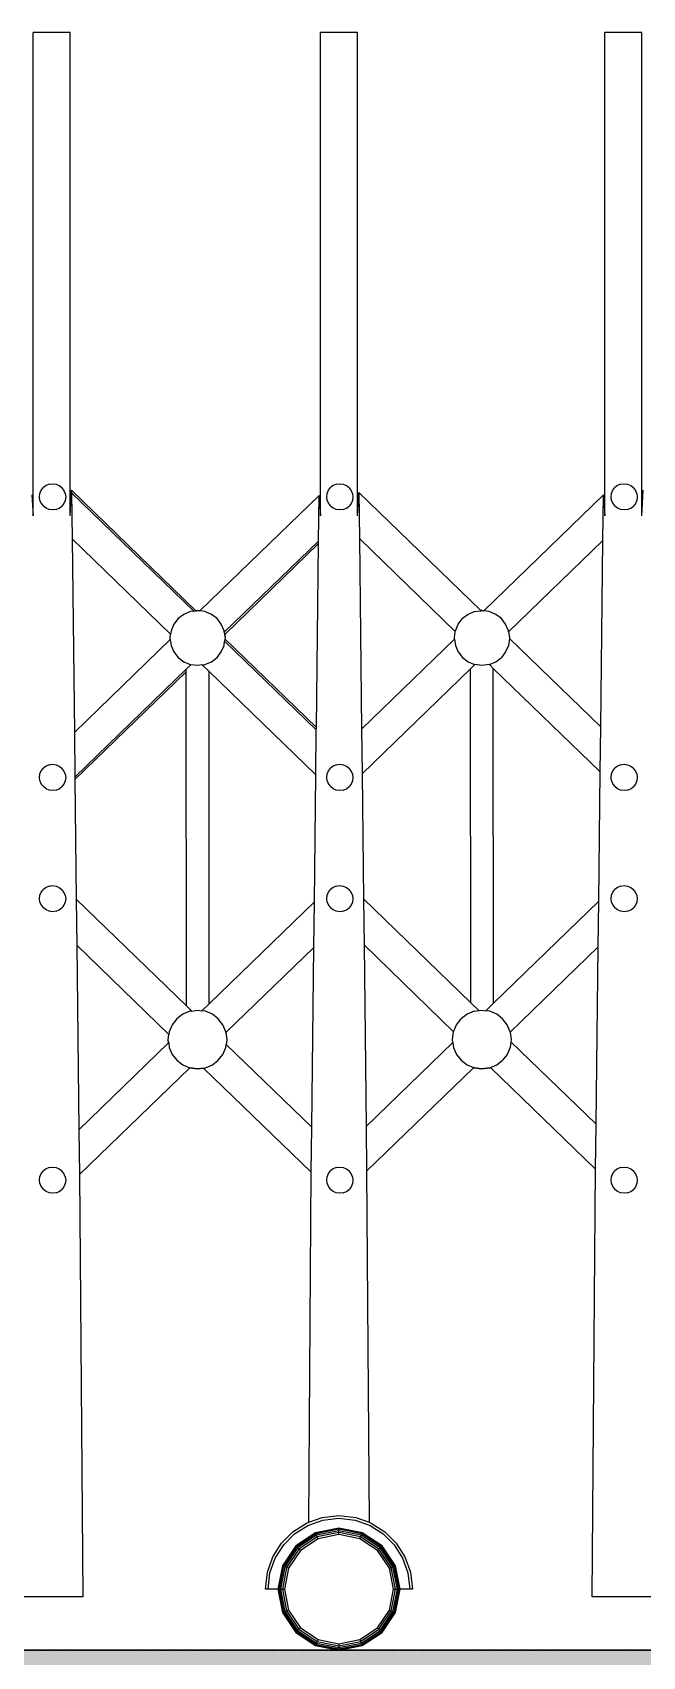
# Model space of a CAD drawing. Extents: x -202236 to 1002404, y -663931 to 1550022.
# Drawn here: x -61625 to -61065, y -351726 to -350237 of the extents above; entities that cross this region are included whole.
import ezdxf

# ---------------------------------------------------------------- set-up
doc = ezdxf.new("R2010")
doc.units = 0
doc.linetypes.add('DOTE', pattern=[2.42, 2, -0.2, 0.02, -0.2])
doc.layers.add('A-AXIS-DOTE', color=14, linetype='DOTE')
doc.layers.add('A-SFCE', color=30, linetype='Continuous')

msp = doc.modelspace()

# ---------------------------------------------------------------- hatches: boundary and pattern name
h = msp.add_hatch()
h.set_pattern_fill('混凝土', color=8, scale=15, angle=-21.69758, style=0, double=1)
h.set_pattern_definition([(50, (-68561.18, -351851.65), (107.589, -9.4128), [11.25, -123.75]), (355, (-68561.18, -351851.65), (-20.8127, 112.8288), [9, -99]), (100.4514, (-68552.21, -351852.44), (86.7764, 103.4159), [9.561, -105.1713]), (46.1842, (-68561.18, -351821.65), (160.0862, -24.8279), [16.875, -185.625]), (96.6356, (-68547.84, -351823.72), (140.1994, 146.1177), [14.3415, -157.757]), (351.1842, (-68561.18, -351821.65), (140.1993, 146.1178), [13.5, -148.5]), (21, (-68546.18, -351829.15), (89.53606, -60.39283), [11.25, -123.75]), (326, (-68546.18, -351829.15), (36.4973, 108.7725), [9, -99]), (71.4514, (-68538.72, -351834.18), (126.0334, 48.3796), [9.561, -105.1713]), (37.5, (-68561.177, -351851.65), (1.82398, 49.93408), [0, -97.8, 0, -100.5, 0, -99.375]), (7.5, (-68561.18, -351851.65), (39.46043, 59.16176), [0, -57.3, 0, -95.55, 0, -37.875]), (327.5, (-68594.627, -351851.65), (80.07337, -3.38323), [0, -37.5, 0, -117, 0, -155.25]), (317.5, (-68609.63, -351851.65), (87.47793, 15.01575), [0, -48.75, 0, -77.7, 0, -110.25])])
h.paths.add_polyline_path([(-55555.67, -351920.63), (-55555.67, -351720.63), (-70458.23, -351720.63), (-70458.23, -351920.63)])

# ---------------------------------------------------------------- linework, layer by layer
at = {"color": 250}
for p, q in [((-61589.81, -350237.03), (-61623.9, -350237.03)), ((-61623.9, -350680.35), (-61623.9, -350237.03)), ((-61589.81, -350680.35), (-61589.81, -350237.03)), ((-61326.44, -350237.03), (-61360.53, -350237.03)), ((-61360.53, -350680.35), (-61360.53, -350237.03)), ((-61326.44, -350680.35), (-61326.44, -350237.03)), ((-61065.7, -350237.03), (-61099.79, -350237.03)), ((-61099.79, -350680.35), (-61099.79, -350237.03)), ((-61065.7, -350680.35), (-61065.7, -350237.03)), ((-61616.44, -350656.84), (-61614.56, -350654.41)), ((-61612.12, -350652.53), (-61614.56, -350654.41)), ((-61609.25, -350651.31), (-61612.12, -350652.53)), ((-61609.25, -350651.31), (-61606.06, -350650.88)), ((-61606.06, -350650.88), (-61602.86, -350651.31)), ((-61602.86, -350651.31), (-61599.99, -350652.53)), ((-61599.99, -350652.53), (-61597.56, -350654.41)), ((-61595.67, -350656.84), (-61597.56, -350654.41)), ((-61353.07, -350656.84), (-61351.19, -350654.41)), ((-61348.75, -350652.53), (-61351.19, -350654.41)), ((-61345.88, -350651.31), (-61348.75, -350652.53)), ((-61345.88, -350651.31), (-61342.69, -350650.88)), ((-61342.69, -350650.88), (-61339.49, -350651.31)), ((-61339.49, -350651.31), (-61336.62, -350652.53)), ((-61336.62, -350652.53), (-61334.19, -350654.41)), ((-61332.3, -350656.84), (-61334.19, -350654.41)), ((-61092.33, -350656.84), (-61090.45, -350654.41)), ((-61088.02, -350652.53), (-61090.45, -350654.41)), ((-61085.14, -350651.31), (-61088.02, -350652.53)), ((-61085.14, -350651.31), (-61081.95, -350650.88)), ((-61081.95, -350650.88), (-61078.75, -350651.31)), ((-61078.75, -350651.31), (-61075.88, -350652.53)), ((-61075.88, -350652.53), (-61073.45, -350654.41)), ((-61071.57, -350656.84), (-61073.45, -350654.41)), ((-61625.14, -350661.12), (-61623.9, -350680.35)), ((-61618.08, -350662.91), (-61617.65, -350659.71)), ((-61617.65, -350666.1), (-61618.08, -350662.91)), ((-61617.65, -350659.71), (-61616.44, -350656.84)), ((-61617.65, -350666.1), (-61616.44, -350668.98)), ((-61616.44, -350668.98), (-61614.56, -350671.41)), ((-61595.67, -350668.98), (-61597.56, -350671.41)), ((-61594.46, -350659.71), (-61595.67, -350656.84)), ((-61594.46, -350666.1), (-61595.67, -350668.98)), ((-61594.46, -350659.71), (-61594.03, -350662.91)), ((-61594.03, -350662.91), (-61594.46, -350666.1)), ((-61589.81, -350680.35), (-61588.61, -350656.87)), ((-61588.61, -350656.87), (-61474.99, -350766.97)), ((-61588.61, -350656.87), (-61588.59, -350659.22)), ((-61588.59, -350659.22), (-61476.66, -350767.68)), ((-61588.59, -350659.22), (-61588.1, -350701.43)), ((-61470.63, -350767.05), (-61361.77, -350661.54)), ((-61362.25, -350703.41), (-61361.77, -350661.54)), ((-61361.77, -350661.54), (-61360.53, -350680.35)), ((-61354.71, -350662.91), (-61354.28, -350659.71)), ((-61354.28, -350666.1), (-61354.71, -350662.91)), ((-61354.28, -350659.71), (-61353.07, -350656.84)), ((-61354.28, -350666.1), (-61353.07, -350668.98)), ((-61353.07, -350668.98), (-61351.19, -350671.41)), ((-61332.3, -350668.98), (-61334.19, -350671.41)), ((-61331.09, -350659.71), (-61332.3, -350656.84)), ((-61331.09, -350666.1), (-61332.3, -350668.98)), ((-61331.09, -350659.71), (-61330.66, -350662.91)), ((-61330.66, -350662.91), (-61331.09, -350666.1)), ((-61326.44, -350680.35), (-61325.22, -350658.93)), ((-61325.22, -350658.93), (-61213.78, -350766.91)), ((-61325.22, -350658.93), (-61324.74, -350701.14)), ((-61210.27, -350767), (-61101.03, -350661.12)), ((-61101.51, -350702.99), (-61101.03, -350661.12)), ((-61101.03, -350661.12), (-61099.79, -350680.35)), ((-61093.97, -350662.91), (-61093.54, -350659.71)), ((-61093.54, -350666.1), (-61093.97, -350662.91)), ((-61093.54, -350659.71), (-61092.33, -350656.84)), ((-61093.54, -350666.1), (-61092.33, -350668.98)), ((-61092.33, -350668.98), (-61090.45, -350671.41)), ((-61071.57, -350668.98), (-61073.45, -350671.41)), ((-61070.35, -350659.71), (-61071.57, -350656.84)), ((-61070.35, -350666.1), (-61071.57, -350668.98)), ((-61070.35, -350659.71), (-61069.92, -350662.91)), ((-61069.92, -350662.91), (-61070.35, -350666.1)), ((-61065.7, -350680.35), (-61064.5, -350656.87)), ((-61612.12, -350673.29), (-61614.56, -350671.41)), ((-61609.25, -350674.5), (-61612.12, -350673.29)), ((-61606.06, -350674.93), (-61609.25, -350674.5)), ((-61602.86, -350674.5), (-61606.06, -350674.93)), ((-61602.86, -350674.5), (-61599.99, -350673.29)), ((-61599.99, -350673.29), (-61597.56, -350671.41)), ((-61348.75, -350673.29), (-61351.19, -350671.41)), ((-61345.88, -350674.5), (-61348.75, -350673.29)), ((-61342.69, -350674.93), (-61345.88, -350674.5)), ((-61339.49, -350674.5), (-61342.69, -350674.93)), ((-61339.49, -350674.5), (-61336.62, -350673.29)), ((-61336.62, -350673.29), (-61334.19, -350671.41)), ((-61088.02, -350673.29), (-61090.45, -350671.41)), ((-61085.14, -350674.5), (-61088.02, -350673.29)), ((-61081.95, -350674.93), (-61085.14, -350674.5)), ((-61078.75, -350674.5), (-61081.95, -350674.93)), ((-61078.75, -350674.5), (-61075.88, -350673.29)), ((-61075.88, -350673.29), (-61073.45, -350671.41)), ((-61497.91, -350788.83), (-61588.1, -350701.43)), ((-61588.1, -350701.43), (-61586.07, -350878.94)), ((-61362.25, -350703.41), (-61448.63, -350787.13)), ((-61362.28, -350705.76), (-61448.28, -350789.12)), ((-61364.21, -350874.31), (-61362.28, -350705.76)), ((-61362.28, -350705.76), (-61362.25, -350703.41)), ((-61236.83, -350786.32), (-61324.74, -350701.14)), ((-61324.74, -350701.14), (-61322.73, -350876.01)), ((-61101.51, -350702.99), (-61187.87, -350786.7)), ((-61103.47, -350873.8), (-61101.51, -350702.99)), ((-61490.95, -350774.59), (-61494.89, -350779.69)), ((-61485.84, -350770.65), (-61490.95, -350774.59)), ((-61479.82, -350768.1), (-61485.84, -350770.65)), ((-61476.66, -350767.68), (-61479.82, -350768.1)), ((-61476.66, -350767.68), (-61474.55, -350767.39)), ((-61474.99, -350766.97), (-61473.12, -350766.72)), ((-61474.55, -350767.39), (-61474.99, -350766.97)), ((-61474.55, -350767.39), (-61473.13, -350767.2)), ((-61473.13, -350767.2), (-61471.07, -350767.48)), ((-61473.12, -350766.72), (-61470.63, -350767.05)), ((-61471.07, -350767.48), (-61470.63, -350767.05)), ((-61466.43, -350768.1), (-61471.07, -350767.48)), ((-61460.41, -350770.65), (-61466.43, -350768.1)), ((-61455.3, -350774.59), (-61460.41, -350770.65)), ((-61451.36, -350779.69), (-61455.3, -350774.59)), ((-61234.15, -350779.69), (-61230.21, -350774.59)), ((-61225.11, -350770.65), (-61230.21, -350774.59)), ((-61219.09, -350768.1), (-61225.11, -350770.65)), ((-61219.09, -350768.1), (-61213.35, -350767.33)), ((-61213.78, -350766.91), (-61212.38, -350766.72)), ((-61213.78, -350766.91), (-61213.35, -350767.33)), ((-61213.35, -350767.33), (-61212.39, -350767.2)), ((-61212.39, -350767.2), (-61210.71, -350767.43)), ((-61212.38, -350766.72), (-61210.27, -350767)), ((-61210.71, -350767.43), (-61210.27, -350767)), ((-61205.69, -350768.1), (-61210.71, -350767.43)), ((-61199.67, -350770.65), (-61205.69, -350768.1)), ((-61194.57, -350774.59), (-61199.67, -350770.65)), ((-61190.62, -350779.69), (-61194.57, -350774.59)), ((-61498.33, -350791.93), (-61497.91, -350788.83)), ((-61498.3, -350792.13), (-61497.86, -350788.87)), ((-61497.86, -350788.87), (-61497.91, -350788.83)), ((-61497.44, -350785.71), (-61497.86, -350788.87)), ((-61494.89, -350779.69), (-61497.44, -350785.71)), ((-61448.82, -350785.71), (-61451.36, -350779.69)), ((-61448.63, -350787.13), (-61448.82, -350785.71)), ((-61448.63, -350787.13), (-61448.35, -350789.19)), ((-61448.35, -350789.19), (-61448.28, -350789.12)), ((-61448.35, -350789.19), (-61447.94, -350792.21)), ((-61448.28, -350789.12), (-61447.91, -350791.93)), ((-61237.59, -350791.93), (-61236.83, -350786.32)), ((-61237.56, -350792.13), (-61236.78, -350786.36)), ((-61236.78, -350786.36), (-61236.83, -350786.32)), ((-61236.78, -350786.36), (-61236.7, -350785.71)), ((-61236.7, -350785.71), (-61234.15, -350779.69)), ((-61188.08, -350785.71), (-61190.62, -350779.69)), ((-61187.94, -350786.76), (-61188.08, -350785.71)), ((-61187.87, -350786.7), (-61187.94, -350786.76)), ((-61187.94, -350786.76), (-61187.21, -350792.21)), ((-61187.87, -350786.7), (-61187.17, -350791.93)), ((-61586.07, -350878.94), (-61498.16, -350793.74)), ((-61498.34, -350792.41), (-61498.3, -350792.13)), ((-61498.16, -350793.74), (-61498.34, -350792.41)), ((-61498.3, -350792.13), (-61498.33, -350791.93)), ((-61498.16, -350793.74), (-61497.44, -350799.11)), ((-61497.44, -350799.11), (-61494.89, -350805.13)), ((-61451.36, -350805.13), (-61448.82, -350799.11)), ((-61448.82, -350799.11), (-61448.29, -350795.17)), ((-61448.01, -350793.11), (-61448.29, -350795.17)), ((-61448.29, -350795.17), (-61364.24, -350876.61)), ((-61447.92, -350792.41), (-61448.01, -350793.11)), ((-61448.01, -350793.11), (-61364.21, -350874.31)), ((-61447.91, -350791.93), (-61447.94, -350792.21)), ((-61447.94, -350792.21), (-61447.92, -350792.41)), ((-61322.73, -350876.01), (-61237.47, -350793.37)), ((-61237.6, -350792.41), (-61237.56, -350792.13)), ((-61237.47, -350793.37), (-61237.6, -350792.41)), ((-61237.56, -350792.13), (-61237.59, -350791.93)), ((-61237.47, -350793.37), (-61236.7, -350799.11)), ((-61236.7, -350799.11), (-61234.15, -350805.13)), ((-61188.08, -350799.11), (-61190.62, -350805.13)), ((-61187.21, -350792.66), (-61188.08, -350799.11)), ((-61187.17, -350791.93), (-61187.21, -350792.21)), ((-61187.21, -350792.21), (-61187.18, -350792.41)), ((-61187.18, -350792.41), (-61187.21, -350792.66)), ((-61187.21, -350792.66), (-61103.47, -350873.8)), ((-61494.89, -350805.13), (-61490.95, -350810.23)), ((-61490.95, -350810.23), (-61485.84, -350814.18)), ((-61485.84, -350814.18), (-61479.82, -350816.72)), ((-61479.24, -350816.8), (-61483.47, -350820.9)), ((-61479.82, -350816.72), (-61479.24, -350816.8)), ((-61473.13, -350817.62), (-61479.24, -350816.8)), ((-61468.8, -350817.04), (-61473.13, -350817.62)), ((-61468.8, -350817.04), (-61466.43, -350816.72)), ((-61462.64, -350823), (-61468.8, -350817.04)), ((-61466.43, -350816.72), (-61460.41, -350814.18)), ((-61460.41, -350814.18), (-61455.3, -350810.23)), ((-61455.3, -350810.23), (-61451.36, -350805.13)), ((-61234.15, -350805.13), (-61230.21, -350810.23)), ((-61230.21, -350810.23), (-61225.11, -350814.18)), ((-61225.11, -350814.18), (-61219.09, -350816.72)), ((-61218.87, -350816.75), (-61222.73, -350820.49)), ((-61219.09, -350816.72), (-61218.87, -350816.75)), ((-61212.39, -350817.62), (-61218.87, -350816.75)), ((-61205.69, -350816.72), (-61212.39, -350817.62)), ((-61205.69, -350816.72), (-61205.53, -350816.65)), ((-61205.53, -350816.65), (-61199.67, -350814.18)), ((-61201.91, -350820.16), (-61205.53, -350816.65)), ((-61199.67, -350814.18), (-61194.57, -350810.23)), ((-61190.62, -350805.13), (-61194.57, -350810.23)), ((-61483.47, -350820.9), (-61585.6, -350919.89)), ((-61483.47, -350823.23), (-61585.57, -350922.2)), ((-61483.47, -350823.23), (-61483.47, -350820.9)), ((-61483.37, -351129.65), (-61483.47, -350823.23)), ((-61462.55, -351127.71), (-61462.64, -350823)), ((-61364.71, -350917.9), (-61462.64, -350823)), ((-61222.73, -350820.49), (-61322.26, -350916.96)), ((-61222.64, -351126.81), (-61222.73, -350820.49)), ((-61103.94, -350915.09), (-61201.91, -350820.16)), ((-61201.81, -351127.29), (-61201.91, -350820.16)), ((-61586.07, -350878.94), (-61585.6, -350919.89)), ((-61364.71, -350917.9), (-61364.24, -350876.61)), ((-61364.24, -350876.61), (-61364.21, -350874.31)), ((-61322.73, -350876.01), (-61322.26, -350916.96)), ((-61103.94, -350915.09), (-61103.47, -350873.8)), ((-61609.25, -350908.57), (-61612.12, -350909.78)), ((-61609.25, -350908.57), (-61606.06, -350908.14)), ((-61606.06, -350908.14), (-61602.86, -350908.57)), ((-61602.86, -350908.57), (-61599.99, -350909.78)), ((-61345.88, -350908.57), (-61348.75, -350909.78)), ((-61345.88, -350908.57), (-61342.69, -350908.14)), ((-61342.69, -350908.14), (-61339.49, -350908.57)), ((-61339.49, -350908.57), (-61336.62, -350909.78)), ((-61085.14, -350908.57), (-61088.02, -350909.78)), ((-61085.14, -350908.57), (-61081.95, -350908.14)), ((-61081.95, -350908.14), (-61078.75, -350908.57)), ((-61078.75, -350908.57), (-61075.88, -350909.78)), ((-61618.08, -350920.16), (-61617.65, -350916.97)), ((-61617.65, -350923.36), (-61618.08, -350920.16)), ((-61617.65, -350916.97), (-61616.44, -350914.09)), ((-61617.65, -350923.36), (-61616.44, -350926.23)), ((-61616.44, -350914.09), (-61614.56, -350911.66)), ((-61612.12, -350909.78), (-61614.56, -350911.66)), ((-61599.99, -350909.78), (-61597.56, -350911.66)), ((-61595.67, -350914.09), (-61597.56, -350911.66)), ((-61594.46, -350916.97), (-61595.67, -350914.09)), ((-61594.46, -350923.36), (-61595.67, -350926.23)), ((-61594.46, -350916.97), (-61594.03, -350920.16)), ((-61594.03, -350920.16), (-61594.46, -350923.36)), ((-61585.6, -350919.89), (-61585.57, -350922.2)), ((-61585.57, -350922.2), (-61584.31, -351031.84)), ((-61366.04, -351034.17), (-61364.71, -350917.9)), ((-61354.71, -350920.16), (-61354.28, -350916.97)), ((-61354.28, -350923.36), (-61354.71, -350920.16)), ((-61354.28, -350916.97), (-61353.07, -350914.09)), ((-61354.28, -350923.36), (-61353.07, -350926.23)), ((-61353.07, -350914.09), (-61351.19, -350911.66)), ((-61348.75, -350909.78), (-61351.19, -350911.66)), ((-61336.62, -350909.78), (-61334.19, -350911.66)), ((-61332.3, -350914.09), (-61334.19, -350911.66)), ((-61331.09, -350916.97), (-61332.3, -350914.09)), ((-61331.09, -350923.36), (-61332.3, -350926.23)), ((-61331.09, -350916.97), (-61330.66, -350920.16)), ((-61330.66, -350920.16), (-61331.09, -350923.36)), ((-61322.26, -350916.96), (-61320.95, -351031.55)), ((-61105.3, -351033.75), (-61103.94, -350915.09)), ((-61093.97, -350920.16), (-61093.54, -350916.97)), ((-61093.54, -350923.36), (-61093.97, -350920.16)), ((-61093.54, -350916.97), (-61092.33, -350914.09)), ((-61093.54, -350923.36), (-61092.33, -350926.23)), ((-61092.33, -350914.09), (-61090.45, -350911.66)), ((-61088.02, -350909.78), (-61090.45, -350911.66)), ((-61075.88, -350909.78), (-61073.45, -350911.66)), ((-61071.57, -350914.09), (-61073.45, -350911.66)), ((-61070.35, -350916.97), (-61071.57, -350914.09)), ((-61070.35, -350923.36), (-61071.57, -350926.23)), ((-61070.35, -350916.97), (-61069.92, -350920.16)), ((-61069.92, -350920.16), (-61070.35, -350923.36)), ((-61616.44, -350926.23), (-61614.56, -350928.66)), ((-61612.12, -350930.54), (-61614.56, -350928.66)), ((-61609.25, -350931.76), (-61612.12, -350930.54)), ((-61606.06, -350932.19), (-61609.25, -350931.76)), ((-61602.86, -350931.76), (-61606.06, -350932.19)), ((-61602.86, -350931.76), (-61599.99, -350930.54)), ((-61599.99, -350930.54), (-61597.56, -350928.66)), ((-61595.67, -350926.23), (-61597.56, -350928.66)), ((-61353.07, -350926.23), (-61351.19, -350928.66)), ((-61348.75, -350930.54), (-61351.19, -350928.66)), ((-61345.88, -350931.76), (-61348.75, -350930.54)), ((-61342.69, -350932.19), (-61345.88, -350931.76)), ((-61339.49, -350931.76), (-61342.69, -350932.19)), ((-61339.49, -350931.76), (-61336.62, -350930.54)), ((-61336.62, -350930.54), (-61334.19, -350928.66)), ((-61332.3, -350926.23), (-61334.19, -350928.66)), ((-61092.33, -350926.23), (-61090.45, -350928.66)), ((-61088.02, -350930.54), (-61090.45, -350928.66)), ((-61085.14, -350931.76), (-61088.02, -350930.54)), ((-61081.95, -350932.19), (-61085.14, -350931.76)), ((-61078.75, -350931.76), (-61081.95, -350932.19)), ((-61078.75, -350931.76), (-61075.88, -350930.54)), ((-61075.88, -350930.54), (-61073.45, -350928.66)), ((-61071.57, -350926.23), (-61073.45, -350928.66)), ((-61617.65, -351028.2), (-61616.44, -351025.33)), ((-61616.44, -351025.33), (-61614.56, -351022.89)), ((-61612.12, -351021.01), (-61614.56, -351022.89)), ((-61609.25, -351019.8), (-61612.12, -351021.01)), ((-61609.25, -351019.8), (-61606.06, -351019.37)), ((-61606.06, -351019.37), (-61602.86, -351019.8)), ((-61602.86, -351019.8), (-61599.99, -351021.01)), ((-61599.99, -351021.01), (-61597.56, -351022.89)), ((-61595.67, -351025.33), (-61597.56, -351022.89)), ((-61594.46, -351028.2), (-61595.67, -351025.33)), ((-61354.28, -351028.2), (-61353.07, -351025.33)), ((-61353.07, -351025.33), (-61351.19, -351022.89)), ((-61348.75, -351021.01), (-61351.19, -351022.89)), ((-61345.88, -351019.8), (-61348.75, -351021.01)), ((-61345.88, -351019.8), (-61342.69, -351019.37)), ((-61342.69, -351019.37), (-61339.49, -351019.8)), ((-61339.49, -351019.8), (-61336.62, -351021.01)), ((-61336.62, -351021.01), (-61334.19, -351022.89)), ((-61332.3, -351025.33), (-61334.19, -351022.89)), ((-61331.09, -351028.2), (-61332.3, -351025.33)), ((-61093.54, -351028.2), (-61092.33, -351025.33)), ((-61092.33, -351025.33), (-61090.45, -351022.89)), ((-61088.02, -351021.01), (-61090.45, -351022.89)), ((-61085.14, -351019.8), (-61088.02, -351021.01)), ((-61085.14, -351019.8), (-61081.95, -351019.37)), ((-61081.95, -351019.37), (-61078.75, -351019.8)), ((-61078.75, -351019.8), (-61075.88, -351021.01)), ((-61075.88, -351021.01), (-61073.45, -351022.89)), ((-61071.57, -351025.33), (-61073.45, -351022.89)), ((-61070.35, -351028.2), (-61071.57, -351025.33)), ((-61618.08, -351031.39), (-61617.65, -351028.2)), ((-61617.65, -351034.59), (-61618.08, -351031.39)), ((-61617.65, -351034.59), (-61616.44, -351037.46)), ((-61616.44, -351037.46), (-61614.56, -351039.89)), ((-61612.12, -351041.78), (-61614.56, -351039.89)), ((-61609.25, -351042.99), (-61612.12, -351041.78)), ((-61602.86, -351042.99), (-61599.99, -351041.78)), ((-61599.99, -351041.78), (-61597.56, -351039.89)), ((-61595.67, -351037.46), (-61597.56, -351039.89)), ((-61594.46, -351034.59), (-61595.67, -351037.46)), ((-61594.46, -351028.2), (-61594.03, -351031.39)), ((-61594.03, -351031.39), (-61594.46, -351034.59)), ((-61584.31, -351031.84), (-61483.37, -351129.65)), ((-61584.31, -351031.84), (-61583.83, -351074.05)), ((-61462.55, -351127.71), (-61366.04, -351034.17)), ((-61366.52, -351076.04), (-61366.04, -351034.17)), ((-61354.71, -351031.39), (-61354.28, -351028.2)), ((-61354.28, -351034.59), (-61354.71, -351031.39)), ((-61354.28, -351034.59), (-61353.07, -351037.46)), ((-61353.07, -351037.46), (-61351.19, -351039.89)), ((-61348.75, -351041.78), (-61351.19, -351039.89)), ((-61345.88, -351042.99), (-61348.75, -351041.78)), ((-61339.49, -351042.99), (-61336.62, -351041.78)), ((-61336.62, -351041.78), (-61334.19, -351039.89)), ((-61332.3, -351037.46), (-61334.19, -351039.89)), ((-61331.09, -351034.59), (-61332.3, -351037.46)), ((-61331.09, -351028.2), (-61330.66, -351031.39)), ((-61330.66, -351031.39), (-61331.09, -351034.59)), ((-61320.95, -351031.55), (-61222.64, -351126.81)), ((-61320.95, -351031.55), (-61320.46, -351073.76)), ((-61201.81, -351127.29), (-61105.3, -351033.75)), ((-61105.78, -351075.62), (-61105.3, -351033.75)), ((-61093.97, -351031.39), (-61093.54, -351028.2)), ((-61093.54, -351034.59), (-61093.97, -351031.39)), ((-61093.54, -351034.59), (-61092.33, -351037.46)), ((-61092.33, -351037.46), (-61090.45, -351039.89)), ((-61088.02, -351041.78), (-61090.45, -351039.89)), ((-61085.14, -351042.99), (-61088.02, -351041.78)), ((-61078.75, -351042.99), (-61075.88, -351041.78)), ((-61075.88, -351041.78), (-61073.45, -351039.89)), ((-61071.57, -351037.46), (-61073.45, -351039.89)), ((-61070.35, -351034.59), (-61071.57, -351037.46)), ((-61070.35, -351028.2), (-61069.92, -351031.39)), ((-61069.92, -351031.39), (-61070.35, -351034.59)), ((-61606.06, -351043.42), (-61609.25, -351042.99)), ((-61602.86, -351042.99), (-61606.06, -351043.42)), ((-61342.69, -351043.42), (-61345.88, -351042.99)), ((-61339.49, -351042.99), (-61342.69, -351043.42)), ((-61081.95, -351043.42), (-61085.14, -351042.99)), ((-61078.75, -351042.99), (-61081.95, -351043.42)), ((-61499.39, -351155.88), (-61583.83, -351074.05)), ((-61583.83, -351074.05), (-61581.89, -351243.38)), ((-61366.52, -351076.04), (-61447.09, -351154.13)), ((-61368.42, -351241.05), (-61366.52, -351076.04)), ((-61238.29, -351153.38), (-61320.46, -351073.76)), ((-61320.46, -351073.76), (-61318.55, -351240.45)), ((-61105.78, -351075.62), (-61186.4, -351153.76)), ((-61107.65, -351238.24), (-61105.78, -351075.62)), ((-61483.37, -351129.65), (-61478.45, -351134.42)), ((-61469.27, -351134.22), (-61462.55, -351127.71)), ((-61222.64, -351126.81), (-61215.14, -351134.08)), ((-61201.81, -351127.29), (-61208.91, -351134.17)), ((-61496.35, -351147.04), (-61499.07, -351153.46)), ((-61492.14, -351141.59), (-61496.35, -351147.04)), ((-61486.7, -351137.38), (-61492.14, -351141.59)), ((-61480.27, -351134.67), (-61486.7, -351137.38)), ((-61478.45, -351134.42), (-61480.27, -351134.67)), ((-61478.45, -351134.42), (-61473.12, -351133.71)), ((-61473.12, -351133.71), (-61469.27, -351134.22)), ((-61465.98, -351134.67), (-61469.27, -351134.22)), ((-61459.55, -351137.38), (-61465.98, -351134.67)), ((-61454.1, -351141.59), (-61459.55, -351137.38)), ((-61449.9, -351147.04), (-61454.1, -351141.59)), ((-61447.18, -351153.46), (-61449.9, -351147.04)), ((-61238.29, -351153.38), (-61235.61, -351147.04)), ((-61235.61, -351147.04), (-61231.41, -351141.59)), ((-61225.96, -351137.38), (-61231.41, -351141.59)), ((-61219.53, -351134.67), (-61225.96, -351137.38)), ((-61219.53, -351134.67), (-61215.14, -351134.08)), ((-61215.14, -351134.08), (-61212.39, -351133.71)), ((-61212.39, -351133.71), (-61208.91, -351134.17)), ((-61205.24, -351134.67), (-61208.91, -351134.17)), ((-61198.81, -351137.38), (-61205.24, -351134.67)), ((-61193.37, -351141.59), (-61198.81, -351137.38)), ((-61189.16, -351147.04), (-61193.37, -351141.59)), ((-61186.44, -351153.46), (-61189.16, -351147.04)), ((-61500.03, -351160.61), (-61499.39, -351155.88)), ((-61500.01, -351160.77), (-61500.03, -351160.61)), ((-61500.03, -351160.92), (-61500.01, -351160.77)), ((-61499.66, -351163.67), (-61500.03, -351160.92)), ((-61499.62, -351163.64), (-61500.01, -351160.77)), ((-61499.07, -351153.46), (-61499.39, -351155.88)), ((-61447.09, -351154.13), (-61447.18, -351153.46)), ((-61447.09, -351154.13), (-61446.22, -351160.61)), ((-61446.24, -351160.77), (-61446.82, -351165.08)), ((-61446.22, -351160.92), (-61446.78, -351165.11)), ((-61446.22, -351160.61), (-61446.24, -351160.77)), ((-61446.24, -351160.77), (-61446.22, -351160.92)), ((-61239.29, -351160.61), (-61238.33, -351153.46)), ((-61239.27, -351160.77), (-61239.29, -351160.61)), ((-61239.29, -351160.92), (-61239.27, -351160.77)), ((-61238.97, -351163.31), (-61239.29, -351160.92)), ((-61238.93, -351163.27), (-61239.27, -351160.77)), ((-61238.33, -351153.46), (-61238.29, -351153.38)), ((-61186.4, -351153.76), (-61186.44, -351153.46)), ((-61186.4, -351153.76), (-61185.48, -351160.61)), ((-61185.5, -351160.77), (-61185.74, -351162.56)), ((-61185.48, -351160.92), (-61185.71, -351162.6)), ((-61185.48, -351160.61), (-61185.5, -351160.77)), ((-61185.5, -351160.77), (-61185.48, -351160.92)), ((-61581.89, -351243.38), (-61499.66, -351163.67)), ((-61499.66, -351163.67), (-61499.62, -351163.64)), ((-61499.62, -351163.64), (-61499.07, -351167.76)), ((-61499.07, -351167.76), (-61496.35, -351174.18)), ((-61496.35, -351174.18), (-61492.14, -351179.63)), ((-61454.1, -351179.63), (-61449.9, -351174.18)), ((-61449.9, -351174.18), (-61447.18, -351167.76)), ((-61447.18, -351167.76), (-61446.82, -351165.08)), ((-61446.82, -351165.08), (-61446.78, -351165.11)), ((-61446.78, -351165.11), (-61368.42, -351241.05)), ((-61318.55, -351240.45), (-61238.97, -351163.31)), ((-61238.97, -351163.31), (-61238.93, -351163.27)), ((-61238.93, -351163.27), (-61238.33, -351167.76)), ((-61238.33, -351167.76), (-61235.61, -351174.18)), ((-61235.61, -351174.18), (-61231.41, -351179.63)), ((-61189.16, -351174.18), (-61193.37, -351179.63)), ((-61186.44, -351167.76), (-61189.16, -351174.18)), ((-61185.74, -351162.56), (-61186.44, -351167.76)), ((-61185.74, -351162.56), (-61185.71, -351162.6)), ((-61185.71, -351162.6), (-61107.65, -351238.24)), ((-61480.68, -351186.69), (-61581.42, -351284.33)), ((-61492.14, -351179.63), (-61486.7, -351183.84)), ((-61486.7, -351183.84), (-61480.46, -351186.47)), ((-61480.46, -351186.47), (-61480.68, -351186.69)), ((-61480.27, -351186.86), (-61480.68, -351186.69)), ((-61480.27, -351186.55), (-61480.46, -351186.47)), ((-61473.12, -351187.52), (-61480.27, -351186.55)), ((-61473.12, -351187.82), (-61480.27, -351186.86)), ((-61467.52, -351186.76), (-61473.12, -351187.52)), ((-61467.24, -351187.03), (-61473.12, -351187.82)), ((-61467.52, -351186.76), (-61465.98, -351186.55)), ((-61467.24, -351187.03), (-61467.52, -351186.76)), ((-61368.89, -351282.33), (-61467.24, -351187.03)), ((-61465.98, -351186.55), (-61459.55, -351183.84)), ((-61459.55, -351183.84), (-61454.1, -351179.63)), ((-61220.24, -351186.56), (-61318.08, -351281.4)), ((-61231.41, -351179.63), (-61225.96, -351183.84)), ((-61225.96, -351183.84), (-61220.02, -351186.35)), ((-61220.02, -351186.35), (-61220.24, -351186.56)), ((-61219.53, -351186.86), (-61220.24, -351186.56)), ((-61219.53, -351186.55), (-61220.02, -351186.35)), ((-61212.39, -351187.52), (-61219.53, -351186.55)), ((-61212.39, -351187.82), (-61219.53, -351186.86)), ((-61205.24, -351186.55), (-61212.39, -351187.52)), ((-61205.24, -351186.86), (-61212.39, -351187.82)), ((-61205.24, -351186.55), (-61204.42, -351186.21)), ((-61205.24, -351186.86), (-61204.2, -351186.42)), ((-61204.42, -351186.21), (-61198.81, -351183.84)), ((-61204.2, -351186.42), (-61204.42, -351186.21)), ((-61108.12, -351279.52), (-61204.2, -351186.42)), ((-61198.81, -351183.84), (-61193.37, -351179.63)), ((-61581.89, -351243.38), (-61581.42, -351284.33)), ((-61368.89, -351282.33), (-61368.42, -351241.05)), ((-61318.55, -351240.45), (-61318.08, -351281.4)), ((-61108.12, -351279.52), (-61107.65, -351238.24)), ((-61616.44, -351283.48), (-61614.56, -351281.05)), ((-61612.12, -351279.17), (-61614.56, -351281.05)), ((-61609.25, -351277.95), (-61612.12, -351279.17)), ((-61609.25, -351277.95), (-61606.06, -351277.52)), ((-61606.06, -351277.52), (-61602.86, -351277.95)), ((-61602.86, -351277.95), (-61599.99, -351279.17)), ((-61599.99, -351279.17), (-61597.56, -351281.05)), ((-61595.67, -351283.48), (-61597.56, -351281.05)), ((-61353.07, -351283.48), (-61351.19, -351281.05)), ((-61348.75, -351279.17), (-61351.19, -351281.05)), ((-61345.88, -351277.95), (-61348.75, -351279.17)), ((-61345.88, -351277.95), (-61342.69, -351277.52)), ((-61342.69, -351277.52), (-61339.49, -351277.95)), ((-61339.49, -351277.95), (-61336.62, -351279.17)), ((-61336.62, -351279.17), (-61334.19, -351281.05)), ((-61332.3, -351283.48), (-61334.19, -351281.05)), ((-61111.15, -351671.58), (-61108.12, -351279.52)), ((-61092.33, -351283.48), (-61090.45, -351281.05)), ((-61088.02, -351279.17), (-61090.45, -351281.05)), ((-61085.14, -351277.95), (-61088.02, -351279.17)), ((-61085.14, -351277.95), (-61081.95, -351277.52)), ((-61081.95, -351277.52), (-61078.75, -351277.95)), ((-61078.75, -351277.95), (-61075.88, -351279.17)), ((-61075.88, -351279.17), (-61073.45, -351281.05)), ((-61071.57, -351283.48), (-61073.45, -351281.05)), ((-61618.08, -351289.55), (-61617.65, -351286.35)), ((-61617.65, -351292.74), (-61618.08, -351289.55)), ((-61617.65, -351286.35), (-61616.44, -351283.48)), ((-61617.65, -351292.74), (-61616.44, -351295.62)), ((-61616.44, -351295.62), (-61614.56, -351298.05)), ((-61595.67, -351295.62), (-61597.56, -351298.05)), ((-61594.46, -351286.35), (-61595.67, -351283.48)), ((-61594.46, -351292.74), (-61595.67, -351295.62)), ((-61594.46, -351286.35), (-61594.03, -351289.55)), ((-61594.03, -351289.55), (-61594.46, -351292.74)), ((-61581.42, -351284.33), (-61578.44, -351671.58)), ((-61371.11, -351603.33), (-61368.89, -351282.33)), ((-61354.71, -351289.55), (-61354.28, -351286.35)), ((-61354.28, -351292.74), (-61354.71, -351289.55)), ((-61354.28, -351286.35), (-61353.07, -351283.48)), ((-61354.28, -351292.74), (-61353.07, -351295.62)), ((-61353.07, -351295.62), (-61351.19, -351298.05)), ((-61332.3, -351295.62), (-61334.19, -351298.05)), ((-61331.09, -351286.35), (-61332.3, -351283.48)), ((-61331.09, -351292.74), (-61332.3, -351295.62)), ((-61331.09, -351286.35), (-61330.66, -351289.55)), ((-61330.66, -351289.55), (-61331.09, -351292.74)), ((-61318.08, -351281.4), (-61315.85, -351603.33)), ((-61093.97, -351289.55), (-61093.54, -351286.35)), ((-61093.54, -351292.74), (-61093.97, -351289.55)), ((-61093.54, -351286.35), (-61092.33, -351283.48)), ((-61093.54, -351292.74), (-61092.33, -351295.62)), ((-61092.33, -351295.62), (-61090.45, -351298.05)), ((-61071.57, -351295.62), (-61073.45, -351298.05)), ((-61070.35, -351286.35), (-61071.57, -351283.48)), ((-61070.35, -351292.74), (-61071.57, -351295.62)), ((-61070.35, -351286.35), (-61069.92, -351289.55)), ((-61069.92, -351289.55), (-61070.35, -351292.74)), ((-61612.12, -351299.93), (-61614.56, -351298.05)), ((-61609.25, -351301.14), (-61612.12, -351299.93)), ((-61606.06, -351301.57), (-61609.25, -351301.14)), ((-61602.86, -351301.14), (-61606.06, -351301.57)), ((-61602.86, -351301.14), (-61599.99, -351299.93)), ((-61599.99, -351299.93), (-61597.56, -351298.05)), ((-61348.75, -351299.93), (-61351.19, -351298.05)), ((-61345.88, -351301.14), (-61348.75, -351299.93)), ((-61342.69, -351301.57), (-61345.88, -351301.14)), ((-61339.49, -351301.14), (-61342.69, -351301.57)), ((-61339.49, -351301.14), (-61336.62, -351299.93)), ((-61336.62, -351299.93), (-61334.19, -351298.05)), ((-61088.02, -351299.93), (-61090.45, -351298.05)), ((-61085.14, -351301.14), (-61088.02, -351299.93)), ((-61081.95, -351301.57), (-61085.14, -351301.14)), ((-61078.75, -351301.14), (-61081.95, -351301.57)), ((-61078.75, -351301.14), (-61075.88, -351299.93)), ((-61075.88, -351299.93), (-61073.45, -351298.05)), ((-61385.63, -351612.01), (-61373.11, -351604.05)), ((-61384.09, -351613.93), (-61372.03, -351606.26)), ((-61373.11, -351604.05), (-61371.11, -351603.33)), ((-61372.03, -351606.26), (-61358.37, -351601.37)), ((-61371.11, -351603.33), (-61358.93, -351598.97)), ((-61343.48, -351608.56), (-61364.93, -351612.82)), ((-61343.48, -351608.85), (-61364.81, -351613.09)), ((-61358.93, -351598.97), (-61343.48, -351597.19)), ((-61358.37, -351601.37), (-61343.48, -351599.65)), ((-61343.48, -351597.19), (-61328.04, -351598.97)), ((-61343.48, -351599.65), (-61328.6, -351601.37)), ((-61322.04, -351612.82), (-61343.48, -351608.56)), ((-61343.48, -351608.85), (-61343.48, -351608.56)), ((-61322.15, -351613.09), (-61343.48, -351608.85)), ((-61343.48, -351609.7), (-61343.48, -351608.85)), ((-61328.6, -351601.37), (-61314.93, -351606.26)), ((-61328.04, -351598.97), (-61315.85, -351603.33)), ((-61315.85, -351603.33), (-61313.85, -351604.05)), ((-61314.93, -351606.26), (-61302.87, -351613.93)), ((-61313.85, -351604.05), (-61301.34, -351612.01)), ((-61404.03, -351634.97), (-61396.07, -351622.45)), ((-61396.07, -351622.45), (-61385.63, -351612.01)), ((-61394.15, -351624), (-61384.09, -351613.93)), ((-61364.93, -351612.82), (-61383.11, -351624.97)), ((-61364.81, -351613.09), (-61382.9, -351625.18)), ((-61364.49, -351613.88), (-61382.3, -351625.78)), ((-61363.98, -351615.1), (-61381.36, -351626.71)), ((-61363.35, -351616.64), (-61380.19, -351627.89)), ((-61362.64, -351618.35), (-61378.88, -351629.2)), ((-61364.81, -351613.09), (-61364.93, -351612.82)), ((-61364.49, -351613.88), (-61364.81, -351613.09)), ((-61343.48, -351609.7), (-61364.49, -351613.88)), ((-61363.98, -351615.1), (-61364.49, -351613.88)), ((-61343.48, -351611.02), (-61363.98, -351615.1)), ((-61363.35, -351616.64), (-61363.98, -351615.1)), ((-61343.48, -351612.69), (-61363.35, -351616.64)), ((-61362.64, -351618.35), (-61363.35, -351616.64)), ((-61343.48, -351614.53), (-61362.64, -351618.35)), ((-61322.47, -351613.88), (-61343.48, -351609.7)), ((-61343.48, -351611.02), (-61343.48, -351609.7)), ((-61322.98, -351615.1), (-61343.48, -351611.02)), ((-61343.48, -351612.69), (-61343.48, -351611.02)), ((-61323.62, -351616.64), (-61343.48, -351612.69)), ((-61343.48, -351614.53), (-61343.48, -351612.69)), ((-61324.32, -351618.35), (-61343.48, -351614.53)), ((-61324.32, -351618.35), (-61323.62, -351616.64)), ((-61308.08, -351629.2), (-61324.32, -351618.35)), ((-61323.62, -351616.64), (-61322.98, -351615.1)), ((-61306.78, -351627.89), (-61323.62, -351616.64)), ((-61322.98, -351615.1), (-61322.47, -351613.88)), ((-61305.6, -351626.71), (-61322.98, -351615.1)), ((-61322.47, -351613.88), (-61322.15, -351613.09)), ((-61304.66, -351625.78), (-61322.47, -351613.88)), ((-61322.15, -351613.09), (-61322.04, -351612.82)), ((-61304.06, -351625.18), (-61322.15, -351613.09)), ((-61303.86, -351624.97), (-61322.04, -351612.82)), ((-61302.87, -351613.93), (-61292.81, -351624)), ((-61301.34, -351612.01), (-61290.89, -351622.45)), ((-61290.89, -351622.45), (-61282.93, -351634.97)), ((-61409.11, -351649.15), (-61404.03, -351634.97)), ((-61406.71, -351649.73), (-61401.82, -351636.06)), ((-61401.82, -351636.06), (-61394.15, -351624)), ((-61383.11, -351624.97), (-61395.25, -351643.15)), ((-61382.9, -351625.18), (-61394.98, -351643.26)), ((-61382.3, -351625.78), (-61394.2, -351643.59)), ((-61381.36, -351626.71), (-61392.98, -351644.09)), ((-61380.19, -351627.89), (-61391.44, -351644.73)), ((-61378.88, -351629.2), (-61389.73, -351645.44)), ((-61382.9, -351625.18), (-61383.11, -351624.97)), ((-61382.3, -351625.78), (-61382.9, -351625.18)), ((-61381.36, -351626.71), (-61382.3, -351625.78)), ((-61380.19, -351627.89), (-61381.36, -351626.71)), ((-61378.88, -351629.2), (-61380.19, -351627.89)), ((-61308.08, -351629.2), (-61306.78, -351627.89)), ((-61297.23, -351645.44), (-61308.08, -351629.2)), ((-61306.78, -351627.89), (-61305.6, -351626.71)), ((-61295.52, -351644.73), (-61306.78, -351627.89)), ((-61305.6, -351626.71), (-61304.66, -351625.78)), ((-61293.98, -351644.09), (-61305.6, -351626.71)), ((-61304.66, -351625.78), (-61304.06, -351625.18)), ((-61292.76, -351643.59), (-61304.66, -351625.78)), ((-61304.06, -351625.18), (-61303.86, -351624.97)), ((-61291.98, -351643.26), (-61304.06, -351625.18)), ((-61291.71, -351643.15), (-61303.86, -351624.97)), ((-61292.81, -351624), (-61285.14, -351636.06)), ((-61285.14, -351636.06), (-61280.25, -351649.73)), ((-61282.93, -351634.97), (-61277.86, -351649.15)), ((-61410.89, -351664.6), (-61409.11, -351649.15)), ((-61408.42, -351664.6), (-61406.71, -351649.73)), ((-61395.25, -351643.15), (-61399.52, -351664.6)), ((-61394.98, -351643.26), (-61399.23, -351664.6)), ((-61394.2, -351643.59), (-61398.38, -351664.6)), ((-61392.98, -351644.09), (-61397.06, -351664.6)), ((-61391.44, -351644.73), (-61395.39, -351664.6)), ((-61394.98, -351643.26), (-61395.25, -351643.15)), ((-61394.2, -351643.59), (-61394.98, -351643.26)), ((-61392.98, -351644.09), (-61394.2, -351643.59)), ((-61389.73, -351645.44), (-61393.54, -351664.6)), ((-61391.44, -351644.73), (-61392.98, -351644.09)), ((-61389.73, -351645.44), (-61391.44, -351644.73)), ((-61297.23, -351645.44), (-61295.52, -351644.73)), ((-61293.42, -351664.6), (-61297.23, -351645.44)), ((-61295.52, -351644.73), (-61293.98, -351644.09)), ((-61291.57, -351664.6), (-61295.52, -351644.73)), ((-61293.98, -351644.09), (-61292.76, -351643.59)), ((-61289.91, -351664.6), (-61293.98, -351644.09)), ((-61292.76, -351643.59), (-61291.98, -351643.26)), ((-61288.58, -351664.6), (-61292.76, -351643.59)), ((-61291.98, -351643.26), (-61291.71, -351643.15)), ((-61287.73, -351664.6), (-61291.98, -351643.26)), ((-61287.44, -351664.6), (-61291.71, -351643.15)), ((-61280.25, -351649.73), (-61278.54, -351664.6)), ((-61277.86, -351649.15), (-61276.07, -351664.6)), ((-61408.42, -351664.6), (-61410.89, -351664.6)), ((-61399.52, -351664.6), (-61408.42, -351664.6)), ((-61399.52, -351664.6), (-61395.25, -351686.04)), ((-61399.52, -351664.6), (-61399.23, -351664.6)), ((-61399.23, -351664.6), (-61394.98, -351685.93)), ((-61399.23, -351664.6), (-61398.38, -351664.6)), ((-61398.38, -351664.6), (-61394.2, -351685.6)), ((-61398.38, -351664.6), (-61397.06, -351664.6)), ((-61397.06, -351664.6), (-61392.98, -351685.1)), ((-61397.06, -351664.6), (-61395.39, -351664.6)), ((-61395.39, -351664.6), (-61391.44, -351684.46)), ((-61395.39, -351664.6), (-61393.54, -351664.6)), ((-61393.54, -351664.6), (-61389.73, -351683.75)), ((-61297.23, -351683.75), (-61293.42, -351664.6)), ((-61295.52, -351684.46), (-61291.57, -351664.6)), ((-61293.98, -351685.1), (-61289.91, -351664.6)), ((-61293.42, -351664.6), (-61291.57, -351664.6)), ((-61292.76, -351685.6), (-61288.58, -351664.6)), ((-61291.98, -351685.93), (-61287.73, -351664.6)), ((-61291.71, -351686.04), (-61287.44, -351664.6)), ((-61291.57, -351664.6), (-61289.91, -351664.6)), ((-61289.91, -351664.6), (-61288.58, -351664.6)), ((-61288.58, -351664.6), (-61287.73, -351664.6)), ((-61287.73, -351664.6), (-61287.44, -351664.6)), ((-61278.54, -351664.6), (-61287.44, -351664.6)), ((-61276.07, -351664.6), (-61278.54, -351664.6)), ((-61578.44, -351671.58), (-61635.26, -351671.58)), ((-61054.33, -351671.58), (-61111.15, -351671.58)), ((-61394.98, -351685.93), (-61395.25, -351686.04)), ((-61395.25, -351686.04), (-61383.11, -351704.22)), ((-61394.2, -351685.6), (-61394.98, -351685.93)), ((-61394.98, -351685.93), (-61382.9, -351704.01)), ((-61392.98, -351685.1), (-61394.2, -351685.6)), ((-61394.2, -351685.6), (-61382.3, -351703.41)), ((-61391.44, -351684.46), (-61392.98, -351685.1)), ((-61392.98, -351685.1), (-61381.36, -351702.48)), ((-61389.73, -351683.75), (-61391.44, -351684.46)), ((-61391.44, -351684.46), (-61380.19, -351701.3)), ((-61389.73, -351683.75), (-61378.88, -351699.99)), ((-61308.08, -351699.99), (-61297.23, -351683.75)), ((-61306.78, -351701.3), (-61295.52, -351684.46)), ((-61305.6, -351702.48), (-61293.98, -351685.1)), ((-61304.66, -351703.41), (-61292.76, -351685.6)), ((-61304.06, -351704.01), (-61291.98, -351685.93)), ((-61303.86, -351704.22), (-61291.71, -351686.04)), ((-61297.23, -351683.75), (-61295.52, -351684.46)), ((-61295.52, -351684.46), (-61293.98, -351685.1)), ((-61293.98, -351685.1), (-61292.76, -351685.6)), ((-61292.76, -351685.6), (-61291.98, -351685.93)), ((-61291.98, -351685.93), (-61291.71, -351686.04)), ((-61382.9, -351704.01), (-61383.11, -351704.22)), ((-61383.11, -351704.22), (-61364.93, -351716.37)), ((-61382.3, -351703.41), (-61382.9, -351704.01)), ((-61382.9, -351704.01), (-61364.81, -351716.1)), ((-61381.36, -351702.48), (-61382.3, -351703.41)), ((-61382.3, -351703.41), (-61364.49, -351715.31)), ((-61380.19, -351701.3), (-61381.36, -351702.48)), ((-61381.36, -351702.48), (-61363.98, -351714.09)), ((-61378.88, -351699.99), (-61380.19, -351701.3)), ((-61380.19, -351701.3), (-61363.35, -351712.55)), ((-61378.88, -351699.99), (-61362.64, -351710.85)), ((-61363.35, -351712.55), (-61363.98, -351714.09)), ((-61362.64, -351710.85), (-61363.35, -351712.55)), ((-61363.35, -351712.55), (-61343.48, -351716.5)), ((-61362.64, -351710.85), (-61343.48, -351714.66)), ((-61343.48, -351714.66), (-61324.32, -351710.85)), ((-61343.48, -351716.5), (-61323.62, -351712.55)), ((-61324.32, -351710.85), (-61308.08, -351699.99)), ((-61324.32, -351710.85), (-61323.62, -351712.55)), ((-61323.62, -351712.55), (-61306.78, -351701.3)), ((-61323.62, -351712.55), (-61322.98, -351714.09)), ((-61322.98, -351714.09), (-61305.6, -351702.48)), ((-61322.47, -351715.31), (-61304.66, -351703.41)), ((-61322.15, -351716.1), (-61304.06, -351704.01)), ((-61322.04, -351716.37), (-61303.86, -351704.22)), ((-61308.08, -351699.99), (-61306.78, -351701.3)), ((-61306.78, -351701.3), (-61305.6, -351702.48)), ((-61305.6, -351702.48), (-61304.66, -351703.41)), ((-61304.66, -351703.41), (-61304.06, -351704.01)), ((-61304.06, -351704.01), (-61303.86, -351704.22)), ((-61364.81, -351716.1), (-61364.93, -351716.37)), ((-61364.93, -351716.37), (-61343.48, -351720.63)), ((-61364.49, -351715.31), (-61364.81, -351716.1)), ((-61364.81, -351716.1), (-61343.48, -351720.34)), ((-61363.98, -351714.09), (-61364.49, -351715.31)), ((-61364.49, -351715.31), (-61343.48, -351719.49)), ((-61363.98, -351714.09), (-61343.48, -351718.17)), ((-61343.48, -351718.17), (-61322.98, -351714.09)), ((-61343.48, -351714.66), (-61343.48, -351716.5)), ((-61343.48, -351719.49), (-61322.47, -351715.31)), ((-61343.48, -351720.34), (-61322.15, -351716.1)), ((-61343.48, -351720.63), (-61322.04, -351716.37)), ((-61343.48, -351716.5), (-61343.48, -351718.17)), ((-61343.48, -351718.17), (-61343.48, -351719.49)), ((-61343.48, -351719.49), (-61343.48, -351720.34)), ((-61343.48, -351720.34), (-61343.48, -351720.63)), ((-61322.98, -351714.09), (-61322.47, -351715.31)), ((-61322.47, -351715.31), (-61322.15, -351716.1)), ((-61322.15, -351716.1), (-61322.04, -351716.37))]:
    msp.add_line(p, q, dxfattribs=at)
at = {"layer": 'A-AXIS-DOTE'}
msp.add_line((-75697.43, -351720.63), (-50656.43, -351720.63), dxfattribs=at)
at = {"layer": 'A-SFCE'}
msp.add_lwpolyline([(-55555.67, -351720.63), (-70458.23, -351720.63)], dxfattribs=at)

doc.saveas('drawing.dxf')
